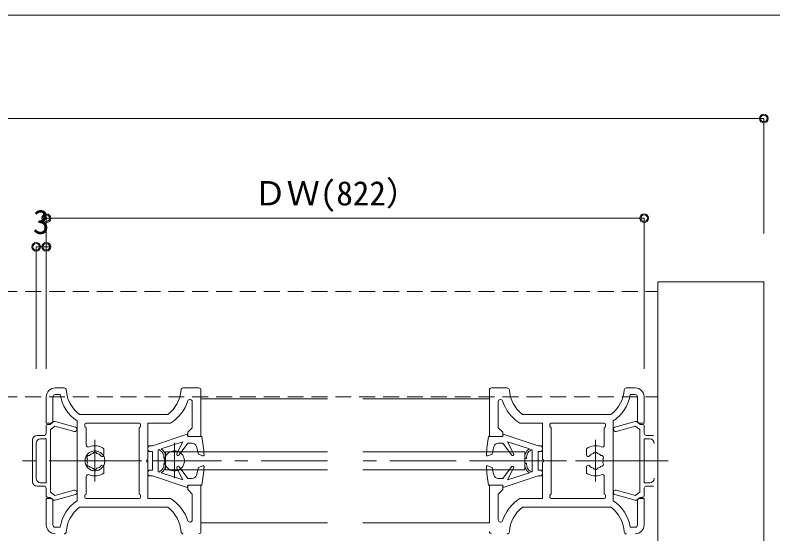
# Model space of a CAD drawing. Units: millimetres on the paper, enlarged 5 times, with parts at other scales. Extents: x -992 to 1008, y -685 to 700.
# Drawn here: x -350 to -64.2, y -246.7 to -51.2 of the extents above; entities that cross this region are included whole.
import ezdxf
from ezdxf.enums import TextEntityAlignment as Align

# ---------------------------------------------------------------- set-up
doc = ezdxf.new("R2010")
doc.units = ezdxf.units.MM
doc.header["$LTSCALE"] = 5
doc.header["$PDMODE"] = 32
doc.header["$PDSIZE"] = 2.5
for name, pattern in [('CHAIN1', [8, 5, -1, 1, -1]), ('DASHED1', [1.8, 1.2, -0.6]), ('DOUBLE_CHAIN1', [8.8, 5, -1, 0.6, -0.6, 0.6, -1])]:
    doc.linetypes.add(name, pattern=pattern)
for name, color, linetype, lineweight in [('1-0_H-SYM', 7, 'Continuous', 20), ('1-1_0', 7, 'Continuous', 20), ('2-0_18', 7, 'Continuous', 18)]:
    doc.layers.add(name, color=color, linetype=linetype, lineweight=lineweight)
doc.styles.add('ＭＳ ゴシック', font='')
doc.styles.get('ＭＳ ゴシック').set_extended_font_data('MS Gothic')

msp = doc.modelspace()

# ---------------------------------------------------------------- linework, layer by layer
at = {"layer": '1-0_H-SYM'}
msp.add_line((197.5, -51.25), (-967.5, -51.25), dxfattribs=at)
msp.add_line((197.5, -51.25), (-967.5, -51.25), dxfattribs=at)
at = {"layer": '1-1_0'}
msp.add_line((197.5, -51.25), (-967.5, -51.25), dxfattribs=at)
msp.add_line((197.5, -51.25), (-967.5, -51.25), dxfattribs=at)
at = {"layer": '2-0_18', "color": 4}
for p, q in [((-719.201, -90.204), (-67.636, -90.204)), ((-67.636, -90.204), (-67.636, -133.457)), ((-338.232, -127.759), (-338.232, -184.515)), ((-338.232, -127.759), (-112.787, -127.759)), ((-112.787, -127.759), (-112.787, -184.515)), ((-338.232, -138.54), (-342.049, -138.54)), ((-342.049, -138.54), (-342.049, -184.515)), ((-336.565, -138.54), (-338.232, -138.54)), ((-107.636, -151.672), (-107.636, -184.515))]:
    msp.add_line(p, q, dxfattribs=at)
at = {"layer": '2-0_18'}
for p, q in [((-107.636, -151.672), (-67.636, -151.672)), ((-67.636, -151.672), (-67.636, -405.005)), ((-107.636, -401.47), (-107.636, -155.207)), ((-334.898, -191.672), (-331.539, -191.672)), ((-333.022, -194.172), (-334.898, -194.172)), ((-286.591, -191.672), (-280.732, -191.672)), ((-279.898, -192.505), (-279.898, -210.005)), ((-171.12, -210.005), (-171.12, -192.505)), ((-170.286, -191.672), (-164.427, -191.672)), ((-119.479, -191.672), (-116.12, -191.672)), ((-116.12, -194.172), (-117.996, -194.172)), ((-338.232, -205.005), (-338.232, -195.005)), ((-335.731, -195.005), (-335.731, -204.172)), ((-283.232, -196.876), (-283.232, -206.672)), ((-232.176, -195.839), (-279.898, -195.839)), ((-171.12, -195.839), (-218.842, -195.839)), ((-167.786, -206.672), (-167.786, -196.876)), ((-115.286, -204.172), (-115.286, -195.005)), ((-112.786, -195.005), (-112.786, -205.005)), ((-292.398, -201.672), (-325.732, -201.672)), ((-125.286, -201.672), (-158.62, -201.672)), ((-336.565, -205.005), (-338.232, -205.005)), ((-336.797, -205.422), (-337.635, -205.422)), ((-335.769, -204.569), (-336.797, -205.422)), ((-327.24, -206.502), (-334.862, -204.375)), ((-326.565, -218.672), (-326.565, -204.144)), ((-323.732, -206.172), (-323.732, -205.505)), ((-323.232, -205.005), (-303.232, -205.005)), ((-302.732, -206.172), (-302.732, -205.505)), ((-299.898, -205.005), (-291.359, -205.005)), ((-299.898, -218.672), (-299.898, -205.005)), ((-148.286, -205.505), (-148.286, -206.172)), ((-147.786, -205.005), (-127.786, -205.005)), ((-127.287, -205.505), (-127.287, -206.172)), ((-124.453, -204.144), (-124.453, -218.672)), ((-116.156, -204.375), (-123.778, -206.502)), ((-114.221, -205.422), (-115.249, -204.569)), ((-112.786, -205.005), (-114.453, -205.005)), ((-113.384, -205.422), (-114.221, -205.422)), ((-338.297, -206.155), (-338.297, -206.422)), ((-338.297, -208.922), (-338.297, -206.422)), ((-336.631, -207.255), (-336.397, -207.255)), ((-336.631, -207.255), (-336.631, -231.088)), ((-336.397, -207.255), (-334.974, -206.074)), ((-334.974, -206.074), (-327.688, -208.107)), ((-323.232, -213.172), (-323.232, -206.672)), ((-303.232, -206.672), (-303.232, -231.672)), ((-167.786, -206.672), (-166.12, -208.339)), ((-166.12, -208.339), (-166.12, -210.005)), ((-147.786, -231.672), (-147.786, -206.672)), ((-127.786, -206.672), (-127.786, -213.172)), ((-114.387, -231.089), (-114.387, -207.255)), ((-112.721, -207.755), (-112.721, -206.094)), ((-112.721, -208.922), (-112.721, -207.755)), ((-343.382, -227.088), (-343.382, -211.255)), ((-338.964, -209.588), (-341.715, -209.588)), ((-340.382, -210.922), (-338.297, -210.922)), ((-338.297, -210.922), (-338.297, -227.422)), ((-166.12, -210.005), (-171.453, -210.005)), ((-110.636, -210.922), (-112.721, -210.922)), ((-112.721, -227.422), (-112.721, -210.922)), ((-112.054, -209.589), (-109.303, -209.589)), ((-342.049, -225.755), (-342.049, -212.588)), ((-299.065, -213.505), (-298.232, -213.505)), ((-288.161, -216.967), (-284.898, -212.505)), ((-284.898, -212.505), (-283.212, -212.505)), ((-167.806, -212.505), (-166.12, -212.505)), ((-166.12, -212.505), (-162.857, -216.967)), ((-152.786, -213.505), (-151.953, -213.505)), ((-316.565, -216.886), (-316.565, -214.589)), ((-298.232, -215.672), (-299.065, -215.672)), ((-298.232, -222.672), (-298.232, -215.687)), ((-296.065, -223.271), (-296.065, -215.073)), ((-293.232, -222.505), (-293.232, -215.838)), ((-232.176, -215.838), (-293.232, -215.838)), ((-157.786, -215.838), (-218.842, -215.838)), ((-157.786, -215.838), (-157.786, -222.505)), ((-154.953, -215.073), (-154.953, -223.271)), ((-151.953, -215.672), (-152.786, -215.672)), ((-152.786, -215.687), (-152.786, -222.672)), ((-134.453, -214.589), (-134.453, -216.886)), ((-326.565, -234.199), (-326.565, -219.672)), ((-299.898, -233.338), (-299.898, -219.672)), ((-151.12, -219.672), (-151.12, -233.338)), ((-124.453, -219.672), (-124.453, -234.199)), ((-316.565, -221.458), (-316.565, -223.754)), ((-299.065, -222.672), (-298.232, -222.672)), ((-293.232, -222.505), (-232.176, -222.505)), ((-289.01, -221.9), (-286.732, -226.342)), ((-284.898, -225.838), (-288.161, -221.377)), ((-280.898, -221.672), (-281.592, -224.561)), ((-279.182, -221.026), (-280.898, -221.672)), ((-218.842, -222.505), (-157.786, -222.505)), ((-170.12, -221.672), (-171.836, -221.026)), ((-169.426, -224.561), (-170.12, -221.672)), ((-162.857, -221.377), (-166.12, -225.838)), ((-164.286, -226.342), (-162.008, -221.9)), ((-152.786, -222.672), (-151.953, -222.672)), ((-134.453, -223.754), (-134.453, -221.458)), ((-323.232, -231.672), (-323.232, -225.172)), ((-298.232, -224.838), (-299.065, -224.838)), ((-285.065, -229.172), (-298.232, -224.838)), ((-295.565, -223.435), (-296.065, -223.271)), ((-295.565, -223.304), (-295.565, -223.435)), ((-286.732, -226.342), (-294.949, -223.638)), ((-152.786, -224.838), (-165.953, -229.172)), ((-156.069, -223.638), (-164.286, -226.342)), ((-154.953, -223.271), (-155.453, -223.435)), ((-155.453, -223.435), (-155.453, -223.304)), ((-151.953, -224.838), (-152.786, -224.838)), ((-127.786, -225.172), (-127.786, -231.672)), ((-340.382, -227.422), (-338.297, -227.422)), ((-284.898, -228.338), (-285.065, -229.172)), ((-283.212, -225.838), (-284.898, -225.838)), ((-284.898, -228.338), (-279.565, -228.338)), ((-284.898, -230.005), (-284.898, -228.338)), ((-279.898, -228.338), (-279.898, -245.838)), ((-171.12, -228.338), (-171.12, -242.505)), ((-166.12, -225.838), (-167.806, -225.838)), ((-165.953, -229.172), (-166.12, -228.338)), ((-110.636, -227.422), (-112.721, -227.422)), ((-338.964, -228.755), (-341.724, -228.755)), ((-338.297, -229.422), (-338.297, -230.588)), ((-338.297, -230.588), (-338.297, -232.25)), ((-283.232, -231.672), (-284.898, -230.005)), ((-116.044, -232.269), (-123.33, -230.237)), ((-114.621, -231.089), (-116.044, -232.269)), ((-114.387, -231.089), (-114.621, -231.089)), ((-112.721, -229.422), (-112.721, -231.922)), ((-112.054, -228.755), (-109.303, -228.755)), ((-338.232, -233.338), (-336.565, -233.338)), ((-338.232, -243.338), (-338.232, -233.338)), ((-337.634, -232.922), (-336.797, -232.922)), ((-336.797, -232.922), (-335.769, -233.775)), ((-335.731, -234.172), (-335.731, -243.338)), ((-334.862, -233.968), (-327.24, -231.842)), ((-323.732, -232.838), (-323.732, -232.172)), ((-303.232, -233.338), (-323.232, -233.338)), ((-302.732, -232.838), (-302.732, -232.172)), ((-291.359, -233.338), (-299.898, -233.338)), ((-283.232, -231.672), (-283.232, -241.468)), ((-167.786, -241.468), (-167.786, -231.672)), ((-151.12, -233.338), (-159.659, -233.338)), ((-148.286, -232.172), (-148.286, -232.838)), ((-127.786, -233.338), (-147.786, -233.338)), ((-127.287, -232.172), (-127.287, -232.838)), ((-123.778, -231.842), (-116.156, -233.969)), ((-115.286, -243.338), (-115.286, -234.172)), ((-115.249, -233.775), (-114.221, -232.922)), ((-114.453, -233.338), (-112.961, -233.338)), ((-114.221, -232.922), (-113.383, -232.922)), ((-112.961, -233.338), (-112.786, -233.338)), ((-112.721, -232.189), (-112.721, -231.922)), ((-325.732, -236.672), (-292.398, -236.672)), ((-158.62, -236.672), (-125.286, -236.672)), ((-279.898, -242.505), (-232.176, -242.505)), ((-218.842, -242.505), (-171.12, -242.505)), ((-334.898, -244.172), (-333.022, -244.172)), ((-117.996, -244.172), (-116.12, -244.172))]:
    msp.add_line(p, q, dxfattribs=at)
at = {"layer": '2-0_18', "linetype": 'DASHED1', "lineweight": 20}
for p, q in [((-679.201, -155.339), (-107.636, -155.339)), ((-334.909, -191.672), (-331.523, -191.672)), ((-286.607, -191.672), (-280.716, -191.672)), ((-170.302, -191.672), (-164.411, -191.672)), ((-119.495, -191.672), (-116.109, -191.672)), ((-679.201, -195.005), (-107.636, -195.005))]:
    msp.add_line(p, q, dxfattribs=at)
at = {"layer": '2-0_18', "linetype": 'DOUBLE_CHAIN1'}
for p, q in [((-326.565, -232.505), (-326.565, -205.838)), ((-124.453, -205.838), (-124.453, -232.505)), ((-131.12, -225.838), (-131.12, -212.505)), ((-154.453, -219.172), (-167.786, -219.172)), ((-124.453, -219.172), (-137.786, -219.172))]:
    msp.add_line(p, q, dxfattribs=at)
at = {"layer": '2-0_18', "linetype": 'CHAIN1'}
for p, q in [((-319.898, -211.196), (-319.898, -226.894)), ((-131.12, -211.196), (-131.12, -226.894)), ((-289.898, -212.401), (-289.898, -225.734)), ((-232.176, -219.172), (-347.34, -219.172)), ((-328.07, -219.172), (-273.907, -219.172)), ((-103.678, -219.172), (-218.842, -219.172)), ((-177.111, -219.172), (-122.948, -219.172))]:
    msp.add_line(p, q, dxfattribs=at)
at = {"layer": '2-0_18', "linetype": 'DASHED1'}
msp.add_line((-299.898, -210.005), (-299.898, -228.339), dxfattribs=at)
at = {"layer": '2-0_18', "lineweight": 20}
msp.add_line((-112.786, -233.338), (-112.786, -243.423), dxfattribs=at)
at = {"layer": '2-0_18'}
for points in [[(-159.659, -205.005), (-151.12, -205.005), (-151.12, -218.672)], [(-279.565, -210.005), (-284.898, -210.005), (-284.898, -208.339), (-283.232, -206.672)], [(-123.33, -208.107), (-116.044, -206.075), (-114.621, -207.255), (-114.387, -207.255)], [(-298.232, -213.505), (-285.065, -209.172), (-284.898, -210.005)], [(-166.12, -210.005), (-165.953, -209.172), (-152.786, -213.505)], [(-294.949, -214.706), (-286.732, -212.001), (-289.01, -216.443)], [(-281.592, -213.783), (-280.898, -216.672), (-279.182, -217.317)], [(-171.836, -217.317), (-170.12, -216.672), (-169.426, -213.783)], [(-162.008, -216.443), (-164.286, -212.001), (-156.069, -214.706)], [(-296.065, -215.073), (-295.565, -214.908), (-295.565, -215.039)], [(-155.453, -215.039), (-155.453, -214.908), (-154.953, -215.073)], [(-171.453, -228.338), (-166.12, -228.338), (-166.12, -230.005), (-167.786, -231.672)], [(-327.688, -230.236), (-334.974, -232.269), (-336.397, -231.088), (-336.631, -231.088)]]:
    msp.add_lwpolyline(points, dxfattribs=at)
at = {"layer": '2-0_18', "color": 4}
for centre in [(-67.636, -90.204), (-338.232, -127.759), (-112.787, -127.759), (-342.049, -138.54), (-338.232, -138.54)]:
    msp.add_circle(centre, 1.667, dxfattribs=at)
at = {"layer": '2-0_18', "linetype": 'DOUBLE_CHAIN1'}
for centre in [(-319.898, -219.172), (-289.898, -219.172)]:
    msp.add_circle(centre, 3.75, dxfattribs=at)
at = {"layer": '2-0_18'}
for centre, radius, start, end in [((-334.898, -195.005), 3.333, 90, 180), ((-334.898, -195.005), 0.833, 90, 180), ((-318.232, -191.672), 15, 189.59405, 236.251), ((-331.539, -192.505), 0.833, 3.58331, 90), ((-318.232, -191.672), 12.5, 183.58331, 233.13009), ((-299.898, -191.672), 12.5, 306.86988, 356.41667), ((-286.591, -192.505), 0.833, 90, 176.41667), ((-280.732, -192.505), 0.833, 0, 90), ((-170.286, -192.505), 0.833, 90, 180), ((-164.427, -192.505), 0.833, 3.58331, 90), ((-151.12, -191.672), 12.5, 183.58331, 233.13009), ((-132.786, -191.672), 12.5, 306.86988, 356.41667), ((-132.786, -191.672), 15, 303.74897, 350.40592), ((-119.479, -192.505), 0.833, 90, 176.41667), ((-116.12, -195.005), 3.333, 0, 90), ((-116.12, -195.005), 0.833, 0, 90), ((-299.898, -191.672), 15.833, 302.63688, 341.80511), ((-284.065, -196.876), 0.833, 0, 161.80511), ((-166.953, -196.876), 0.833, 18.19487, 180), ((-151.12, -191.672), 15.833, 198.19487, 237.36309), ((-337.635, -206.091), 0.667, 83.74692, 185.47778), ((-336.565, -204.172), 0.833, 270, 0), ((-335.131, -205.338), 1, 74.41074, 129.67924), ((-323.232, -205.505), 0.5, 90, 180), ((-303.232, -205.505), 0.5, 0, 90), ((-147.786, -205.505), 0.5, 90, 180), ((-127.786, -205.505), 0.5, 0, 90), ((-115.887, -205.339), 1, 50.32074, 105.58924), ((-114.453, -204.172), 0.833, 180, 270), ((-113.384, -206.088), 0.667, 359.46746, 94.039), ((-327.464, -207.304), 0.833, 254.41073, 74.41074), ((-323.232, -206.172), 0.5, 180, 270), ((-303.232, -206.172), 0.5, 270, 0), ((-147.786, -206.172), 0.5, 180, 270), ((-127.786, -206.172), 0.5, 270, 0), ((-123.554, -207.305), 0.833, 105.58924, 285.58924), ((-341.715, -211.255), 1.667, 90, 180), ((-340.382, -212.588), 1.667, 90, 180), ((-338.964, -208.922), 0.667, 270, 0), ((-361.821, -223.359), 83.333, 4.39027, 9.22102), ((-89.197, -223.359), 83.333, 170.77896, 175.60971), ((-112.054, -208.922), 0.667, 180, 270), ((-110.636, -212.589), 1.667, 0, 90), ((-322.398, -213.172), 0.833, 180, 292.61985), ((-319.898, -219.172), 5.667, 53.96811, 112.61985), ((-299.065, -214.338), 0.833, 90, 180), ((-283.212, -214.172), 1.667, 13.49573, 90), ((-167.806, -214.172), 1.667, 90, 166.50425), ((-151.953, -214.338), 0.833, 0, 90), ((-131.12, -219.172), 5.667, 67.38013, 126.03187), ((-128.62, -213.172), 0.833, 247.38012, 0), ((-322.063, -217.922), 0.833, 82.02431, 217.97567), ((-319.898, -219.172), 2.917, 105.35887, 134.64111), ((-319.898, -216.672), 0.833, 22.02431, 157.97567), ((-319.898, -219.172), 2.917, 40.1841, 74.64111), ((-317.192, -216.886), 0.626, 220.18409, 0), ((-299.065, -214.838), 0.833, 180, 270), ((-295.398, -215.039), 0.167, 180, 245.68424), ((-296.565, -217.621), 2.667, 352.65043, 65.68425), ((-296.565, -217.621), 3.333, 352.65043, 61.00494), ((-288.565, -216.672), 0.5, 152.84901, 323.82075), ((-279.065, -217.005), 0.333, 249.3903, 4.39027), ((-171.953, -217.005), 0.333, 175.60971, 290.60968), ((-162.453, -216.672), 0.5, 216.17922, 27.15097), ((-154.453, -217.621), 3.333, 118.99504, 187.34954), ((-154.453, -217.621), 2.667, 114.31573, 187.34954), ((-155.62, -215.039), 0.167, 294.31573, 0), ((-151.953, -214.838), 0.833, 270, 0), ((-133.827, -216.886), 0.626, 180, 319.81588), ((-131.12, -219.172), 2.917, 105.35887, 139.81588), ((-131.12, -216.672), 0.833, 22.02431, 157.97567), ((-131.12, -219.172), 2.917, 45.35887, 74.64111), ((-128.955, -217.922), 0.833, 322.0243, 97.97568), ((-322.063, -220.422), 0.833, 142.0243, 277.97567), ((-319.898, -219.172), 2.917, 165.35887, 194.64111), ((-299.898, -219.172), 0.5, 90, 270), ((-293.59, -218.005), 0.333, 172.65043, 352.65043), ((-293.59, -220.339), 0.333, 7.34955, 187.34954), ((-157.428, -218.005), 0.333, 187.34954, 7.34955), ((-157.428, -220.339), 0.333, 352.65043, 172.65043), ((-151.12, -219.172), 0.5, 270, 90), ((-128.955, -220.422), 0.833, 262.0243, 37.97568), ((-131.12, -219.172), 2.917, 345.35887, 14.64111), ((-319.898, -219.172), 2.917, 225.35887, 254.64111), ((-319.898, -221.672), 0.833, 202.0243, 337.97567), ((-319.898, -219.172), 2.917, 285.35887, 319.81588), ((-317.192, -221.458), 0.626, 0, 139.81588), ((-299.065, -223.505), 0.833, 90, 180), ((-296.565, -220.722), 2.667, 294.31573, 7.34955), ((-296.565, -220.722), 3.333, 298.99504, 7.34955), ((-288.565, -221.672), 0.5, 36.17923, 207.15097), ((-361.821, -214.985), 83.333, 350.77896, 355.60971), ((-279.065, -221.338), 0.333, 355.60971, 110.60968), ((-171.953, -221.338), 0.333, 69.3903, 184.39027), ((-89.197, -214.985), 83.333, 184.39027, 189.22102), ((-162.453, -221.672), 0.5, 332.84901, 143.82075), ((-154.453, -220.722), 3.333, 172.65043, 241.00494), ((-154.453, -220.722), 2.667, 172.65043, 245.68424), ((-151.953, -223.505), 0.833, 0, 90), ((-133.827, -221.458), 0.626, 40.1841, 180), ((-131.12, -219.172), 2.917, 220.18409, 254.64111), ((-131.12, -221.672), 0.833, 202.0243, 337.97567), ((-131.12, -219.172), 2.917, 285.35887, 314.64111), ((-322.398, -225.172), 0.833, 67.38013, 180), ((-319.898, -219.172), 5.667, 247.38012, 306.03187), ((-299.065, -224.005), 0.833, 180, 270), ((-295.398, -223.304), 0.167, 114.31573, 180), ((-283.212, -224.172), 1.667, 270, 346.50425), ((-167.806, -224.172), 1.667, 193.49572, 270), ((-155.62, -223.304), 0.167, 0, 65.68425), ((-151.953, -224.005), 0.833, 270, 0), ((-131.12, -219.172), 5.667, 233.9681, 292.61985), ((-128.62, -225.172), 0.833, 0, 112.61985), ((-341.715, -227.088), 1.667, 180, 270), ((-340.382, -225.755), 1.667, 180, 270), ((-110.636, -225.755), 1.667, 270, 0), ((-338.964, -229.422), 0.667, 0, 90), ((-327.464, -231.039), 0.833, 285.58924, 105.58924), ((-123.554, -231.039), 0.833, 74.41074, 254.41073), ((-112.054, -229.422), 0.667, 90, 180), ((-337.634, -232.256), 0.667, 179.46746, 274.039), ((-336.565, -234.172), 0.833, 0, 90), ((-335.131, -233.005), 1, 230.32073, 285.58924), ((-318.232, -246.672), 15, 123.74897, 170.40592), ((-323.232, -232.172), 0.5, 90, 180), ((-323.232, -232.838), 0.5, 180, 270), ((-303.232, -232.172), 0.5, 0, 90), ((-303.232, -232.838), 0.5, 270, 0), ((-299.898, -246.672), 15.833, 18.19487, 57.3631), ((-151.12, -246.672), 15.833, 122.63688, 161.80511), ((-147.786, -232.172), 0.5, 90, 180), ((-147.786, -232.838), 0.5, 180, 270), ((-127.786, -232.172), 0.5, 0, 90), ((-127.786, -232.838), 0.5, 270, 0), ((-132.786, -246.672), 15, 9.59406, 56.25101), ((-115.887, -233.005), 1, 254.41073, 309.67924), ((-114.453, -234.172), 0.833, 90, 180), ((-113.383, -232.252), 0.667, 263.74691, 5.47778), ((-318.232, -246.672), 12.5, 126.86988, 176.41667), ((-299.898, -246.672), 12.5, 3.58331, 53.1301), ((-151.12, -246.672), 12.5, 126.86988, 176.41667), ((-132.786, -246.672), 12.5, 3.58331, 53.1301), ((-284.065, -241.468), 0.833, 198.19487, 0), ((-166.953, -241.468), 0.833, 180, 341.80511), ((-334.898, -243.338), 3.333, 180, 270), ((-334.898, -243.338), 0.833, 180, 270), ((-116.12, -243.338), 3.333, 270, 0), ((-116.12, -243.338), 0.833, 270, 0), ((-331.539, -245.838), 0.833, 270, 356.41667), ((-286.591, -245.838), 0.833, 183.58331, 270), ((-280.732, -245.838), 0.833, 270, 0), ((-170.286, -245.838), 0.833, 180, 270), ((-164.427, -245.838), 0.833, 270, 356.41667), ((-119.479, -245.838), 0.833, 183.58331, 270)]:
    msp.add_arc(centre, radius, start, end, dxfattribs=at)
at = {"layer": '2-0_18', "color": 1}
for p in [(-67.636, -90.204), (-338.232, -127.759), (-112.787, -127.759), (-342.049, -138.54), (-338.232, -138.54)]:
    msp.add_point(p, dxfattribs=at)
at = {"layer": '2-0_18', "color": 5}
for p in [(-67.636, -90.204), (-338.232, -127.759), (-112.787, -127.759), (-342.049, -138.54), (-338.232, -138.54)]:
    msp.add_point(p, dxfattribs=at)
at = {"layer": '2-0_18', "color": 4}
for p in [(-67.636, -90.204), (-338.232, -127.759), (-112.787, -127.759), (-342.049, -138.54), (-338.232, -138.54)]:
    msp.add_point(p, dxfattribs=at)

# ---------------------------------------------------------------- texts
at = {"layer": '2-0_18', "style": 'ＭＳ ゴシック'}
for s, p in [('ＤＷ(822）', (-260.092, -125.676)), ('3', (-343.272, -136.455))]:
    msp.add_text(s, height=9.164, dxfattribs=at).set_placement(p, align=Align.BOTTOM_LEFT)

doc.saveas('drawing.dxf')
